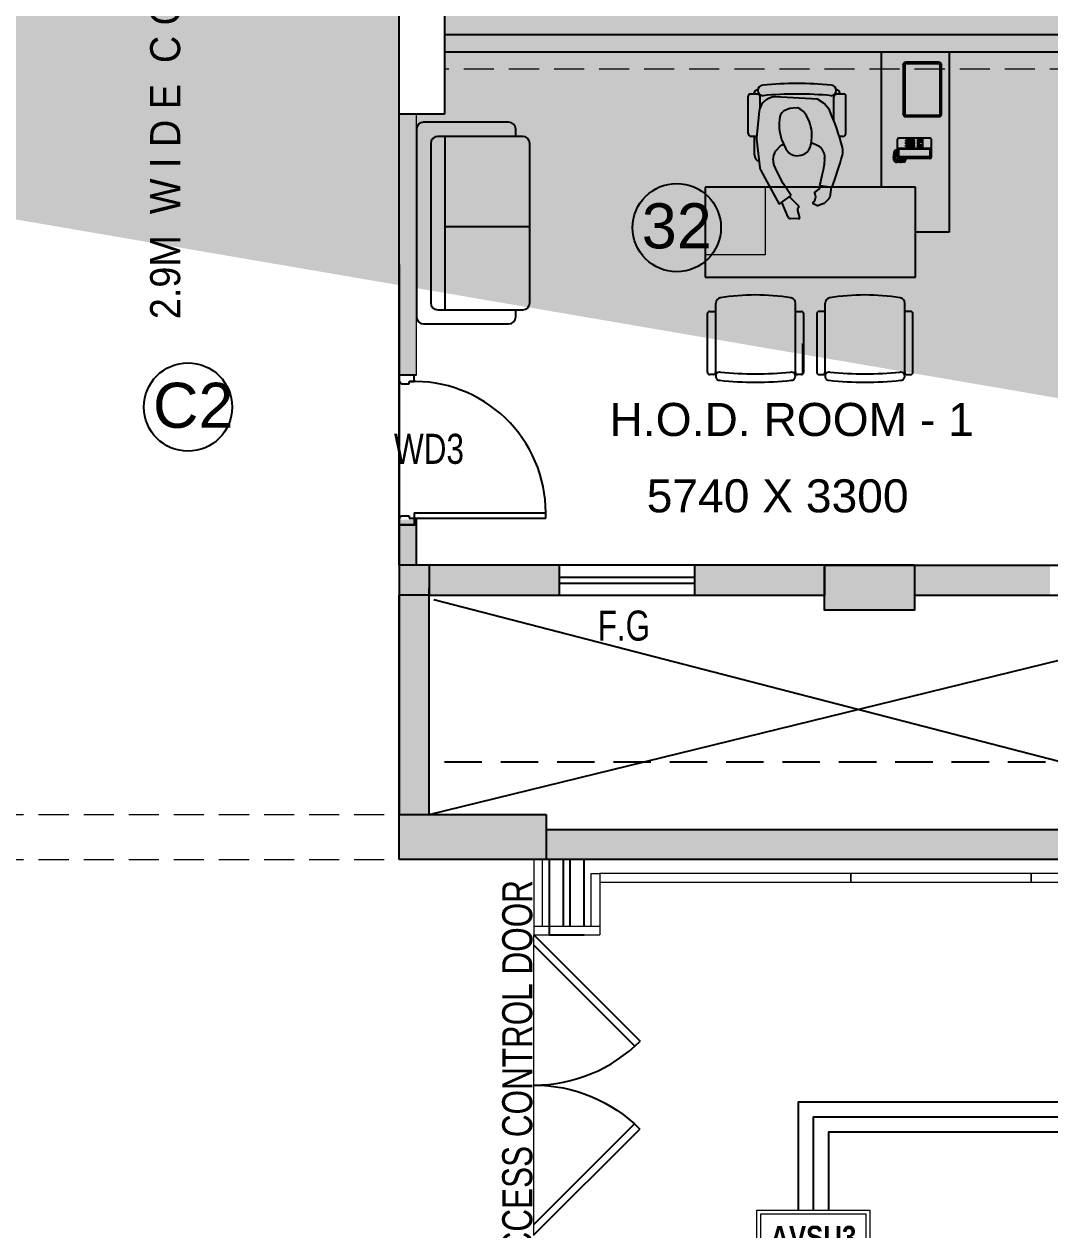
# Model space of a CAD drawing. Header units: metres. Extents: x 11749222 to 11901021, y -3863762 to -3708780.
# Drawn here: x 11796296 to 11803123, y -3823946 to -3815922 of the extents above; entities that cross this region are included whole.
import ezdxf
from ezdxf.enums import TextEntityAlignment as Align

# ---------------------------------------------------------------- set-up
doc = ezdxf.new("R2010")
doc.units = ezdxf.units.M
doc.header["$MEASUREMENT"] = 0
doc.linetypes.add('DASHED', pattern=[0.75, 0.5, -0.25])
doc.linetypes.add('HIDDEN', pattern=[0.375, 0.25, -0.125])
doc.layers.get('0').update_dxf_attribs({"color": 251, "linetype": 'CONTINUOUS'})
for name, color, linetype, lineweight in [('0.0', 251, 'CONTINUOUS', 0), ('MEDI AIR-4', 6, 'CONTINUOUS', 25), ('MEDI O2', 3, 'CONTINUOUS', 25), ('MEDI VAC', 1, 'CONTINUOUS', 25), ('WALL PANEL', 7, 'CONTINUOUS', 15)]:
    doc.layers.add(name, color=color, linetype=linetype, lineweight=lineweight)
for name, color, linetype in [('BEAM', 251, 'CONTINUOUS'), ('HATCH', 251, 'CONTINUOUS'), ('HS', 251, 'CONTINUOUS'), ('MEDI AAP', 206, 'CONTINUOUS'), ('MEDI VB', 156, 'CONTINUOUS')]:
    doc.layers.add(name, color=color, linetype=linetype)
doc.styles.add('ARIAL', font='arial.ttf', dxfattribs={"width": 0.75})
doc.styles.get("Standard").update_dxf_attribs({"font": 'arial.ttf'})
doc.styles.add('STYLE1', font='ARIALNB.TTF')

# ---------------------------------------------------------------- blocks, each defined once
blk = doc.blocks.new('A$C256F265E')
at = {"layer": 'MEDI AAP', "color": 165, "lineweight": 15, "ltscale": 0.8, "true_color": 0x5e67af, "elevation": 381.1}
blk.add_lwpolyline([(0, 0), (750, 0), (750, 308.6), (0, 308.6), (0, 0)], dxfattribs=at)
blk.add_lwpolyline([(728.7, 287.3), (21.3, 287.3), (21.3, 21.3), (728.7, 21.3)], close=True, dxfattribs=at)
at = {"layer": 'MEDI VB', "color": 5, "lineweight": 15, "ltscale": 0.8, "elevation": 381.1}
for points in [[(750, 308.6), (0, 308.6), (0, 665.8), (750, 665.8)], [(725.3, 333.3), (24.7, 333.3), (24.7, 641.1), (725.3, 641.1)]]:
    blk.add_lwpolyline(points, close=True, dxfattribs=at)
at = {"layer": 'MEDI AAP', "color": 165, "lineweight": 15, "true_color": 0x5e67af, "style": 'STYLE1'}
blk.add_text('AAP3', height=168.51, rotation=0, dxfattribs=at).set_placement((375, 154.3, 381.1), align=Align.MIDDLE_CENTER)
at = {"layer": 'MEDI VB', "color": 5, "lineweight": 15, "ltscale": 0.8, "style": 'STYLE1'}
blk.add_text('AVSU3', height=150, rotation=0, dxfattribs=at).set_placement((375, 487.2, 381.1), align=Align.MIDDLE_CENTER)
blk = doc.blocks.new('*U169')
at = {"layer": 'HATCH', "color": 251, "ltscale": 500}
blk.add_lwpolyline([(11801623.1, -3819521.8), (11802223.1, -3819521.8), (11802223.1, -3819821.8), (11801623.1, -3819821.8)], close=True, dxfattribs=at)

msp = doc.modelspace()

# ---------------------------------------------------------------- hatches: boundary and pattern name
at = {"ltscale": 500}
for points in [[(11804823.1, -3815991.8), (11801423.1, -3815991.8), (11801423.1, -3816106.8), (11804823.1, -3816106.8)], [(11798993.1, -3819721.8), (11798793.1, -3819721.8), (11798793.1, -3821181.8), (11798993.1, -3821181.8)], [(11799771.3, -3821281.8), (11804823.1, -3821281.8), (11804823.1, -3821481.8), (11799771.3, -3821481.8)]]:
    msp.add_hatch(color=256, dxfattribs=at).paths.add_polyline_path(points)
at = {"layer": 'HATCH', "ltscale": 500}
h = msp.add_hatch(color=251, dxfattribs=at)
h.dxf.hatch_style = 1
h.paths.add_polyline_path([(11782733.1, -3820581.8), (11783033.1, -3820581.8), (11783033.1, -3821481.8), (11782733.1, -3821481.8)])
h.paths.add_polyline_path([(11826143.1, -3824446.8), (11827043.1, -3824446.8), (11827043.1, -3824746.8), (11826143.1, -3824746.8)])
h.paths.add_polyline_path([(11800558.1, -3830511.8), (11800858.1, -3830511.8), (11800858.1, -3831411.8), (11800558.1, -3831411.8)])
h.paths.add_polyline_path([(11822943.1, -3830511.8), (11823543.1, -3830511.8), (11823543.1, -3830811.8), (11822943.1, -3830811.8)])
h.paths.add_polyline_path([(11779303.1, -3812391.8), (11780053.1, -3812391.8), (11780053.1, -3812691.8), (11779303.1, -3812691.8)])
h.paths.add_polyline_path([(11779303.1, -3815921.8), (11780203.1, -3815921.8), (11780203.1, -3816221.8), (11779303.1, -3816221.8)])
h.paths.add_polyline_path([(11816284.8, -3830411.8), (11817113.1, -3830411.8), (11817113.1, -3830711.8), (11816284.8, -3830711.8)])
h.paths.add_polyline_path([(11792528.1, -3829811.8), (11792828.1, -3829811.8), (11792828.1, -3830711.8), (11792528.1, -3830711.8)])
h.paths.add_polyline_path([(11786358.1, -3829961.8), (11786658.1, -3829961.8), (11786658.1, -3830711.8), (11786358.1, -3830711.8)])
h.paths.add_polyline_path([(11786033.1, -3830736.8), (11786333.1, -3830736.8), (11786333.1, -3831486.8), (11786033.1, -3831486.8)])
h.paths.add_polyline_path([(11779303.1, -3801521.8), (11780053.1, -3801521.8), (11780053.1, -3801821.8), (11779303.1, -3801821.8)])
h.paths.add_polyline_path([(11826143.1, -3801521.8), (11827043.1, -3801521.8), (11827043.1, -3801821.8), (11826143.1, -3801821.8)])
h.paths.add_polyline_path([(11779203.1, -3820581.8), (11779503.1, -3820581.8), (11779503.1, -3821481.8), (11779203.1, -3821481.8)])
h.paths.add_polyline_path([(11786033.1, -3829961.8), (11786333.1, -3829961.8), (11786333.1, -3830711.8), (11786033.1, -3830711.8)])
h.paths.add_polyline_path([(11826043.1, -3787791.8), (11826343.1, -3787791.8), (11826343.1, -3786813.5), (11826043.1, -3786813.5)])
h.paths.add_polyline_path([(11779303.1, -3808791.8), (11780053.1, -3808791.8), (11780053.1, -3809091.8), (11779303.1, -3809091.8)])
h.paths.add_polyline_path([(11807758.1, -3830511.8), (11808058.1, -3830511.8), (11808058.1, -3831411.8), (11807758.1, -3831411.8)])
h.paths.add_polyline_path([(11826143.1, -3781561.8), (11827043.1, -3781561.8), (11827043.1, -3781861.8), (11826143.1, -3781861.8)])
h.paths.add_polyline_path([(11826143.1, -3797921.8), (11827043.1, -3797921.8), (11827043.1, -3798221.8), (11826143.1, -3798221.8)])
h.paths.add_polyline_path([(11779303.1, -3805191.8), (11780053.1, -3805191.8), (11780053.1, -3805491.8), (11779303.1, -3805491.8)])
h.paths.add_polyline_path([(11811358.1, -3824481.8), (11811658.1, -3824481.8), (11811658.1, -3825381.8), (11811358.1, -3825381.8)])
h.paths.add_polyline_path([(11826143.1, -3805191.8), (11827043.1, -3805191.8), (11827043.1, -3805491.8), (11826143.1, -3805491.8)])
h.paths.add_polyline_path([(11784348.1, -3790791.8), (11784648.1, -3790791.8), (11784648.1, -3791391.8), (11784348.1, -3791391.8)])
h.paths.add_polyline_path([(11779303.1, -3790791.8), (11780203.1, -3790791.8), (11780203.1, -3791091.8), (11779303.1, -3791091.8)])
h.paths.add_polyline_path([(11826143.1, -3790791.8), (11826943.1, -3790791.8), (11826943.1, -3791091.8), (11826143.1, -3791091.8)])
h.paths.add_polyline_path([(11822943.1, -3819521.8), (11823642, -3819521.8), (11823642, -3819821.8), (11822943.1, -3819821.8)])
h.paths.add_polyline_path([(11820113.1, -3830411.8), (11820941.3, -3830411.8), (11820941.3, -3830711.8), (11820113.1, -3830711.8)])
h.paths.add_polyline_path([(11826143.1, -3812391.8), (11827043.1, -3812391.8), (11827043.1, -3812691.8), (11826143.1, -3812691.8)])
h.paths.add_polyline_path([(11784348.1, -3787191.8), (11784648.1, -3787191.8), (11784648.1, -3787791.8), (11784348.1, -3787791.8)])
h.paths.add_polyline_path([(11784673.1, -3787191.8), (11784973.1, -3787191.8), (11784973.1, -3787791.8), (11784673.1, -3787791.8)])
h.paths.add_polyline_path([(11780683.1, -3786891.8), (11780983.1, -3786891.8), (11780983.1, -3787791.8), (11780683.1, -3787791.8)])
h.paths.add_polyline_path([(11826143.1, -3830411.8), (11827043.1, -3830411.8), (11827043.1, -3830711.8), (11826143.1, -3830711.8)])
h.paths.add_polyline_path([(11798793.1, -3779261.8), (11799093.1, -3779261.8), (11799093.1, -3780161.8), (11798793.1, -3780161.8)])
h.paths.add_polyline_path([(11804823.1, -3779261.8), (11805123.1, -3779261.8), (11805123.1, -3780161.8), (11804823.1, -3780161.8)])
h.paths.add_polyline_path([(11782733.1, -3829961.8), (11783033.1, -3829961.8), (11783033.1, -3830711.8), (11782733.1, -3830711.8)])
h.paths.add_polyline_path([(11784673.1, -3790791.8), (11784973.1, -3790791.8), (11784973.1, -3791391.8), (11784673.1, -3791391.8)])
h.paths.add_polyline_path([(11795493.1, -3779261.8), (11795793.1, -3779261.8), (11795793.1, -3780161.8), (11795493.1, -3780161.8)])
h.paths.add_polyline_path([(11780683.1, -3781011.8), (11780983.1, -3781011.8), (11780983.1, -3781761.8), (11780683.1, -3781761.8)])
h.paths.add_polyline_path([(11784348.1, -3794391.8), (11784648.1, -3794391.8), (11784648.1, -3794991.8), (11784348.1, -3794991.8)])
h.paths.add_polyline_path([(11784673.1, -3794991.8), (11784973.1, -3794991.8), (11784973.1, -3794391.8), (11784673.1, -3794391.8)])
h.paths.add_polyline_path([(11782733.1, -3815471.8), (11783033.1, -3815471.8), (11783033.1, -3816221.8), (11782733.1, -3816221.8)])
h.paths.add_polyline_path([(11784348.1, -3781011.8), (11784648.1, -3781011.8), (11784648.1, -3781761.8), (11784348.1, -3781761.8)])
h.paths.add_polyline_path([(11782283.1, -3830736.8), (11783033.1, -3830736.8), (11783033.1, -3831036.8), (11782283.1, -3831036.8)])
h.paths.add_polyline_path([(11811358.1, -3830511.8), (11811658.1, -3830511.8), (11811658.1, -3831411.8), (11811358.1, -3831411.8)])
h.paths.add_polyline_path([(11782733.1, -3824481.8), (11783033.1, -3824481.8), (11783033.1, -3825231.8), (11782733.1, -3825231.8)])
h.paths.add_polyline_path([(11804158.1, -3830511.8), (11804458.1, -3830511.8), (11804458.1, -3831411.8), (11804158.1, -3831411.8)])
h.paths.add_polyline_path([(11826143.1, -3794391.8), (11827043.1, -3794391.8), (11827043.1, -3794691.8), (11826143.1, -3794691.8)])
h.paths.add_polyline_path([(11779303.1, -3797921.8), (11780053.1, -3797921.8), (11780053.1, -3798221.8), (11779303.1, -3798221.8)])
h.paths.add_polyline_path([(11820113.1, -3830736.8), (11820713.1, -3830736.8), (11820713.1, -3831036.8), (11820113.1, -3831036.8)])
h.paths.add_polyline_path([(11779028.1, -3830736.8), (11779778.1, -3830736.8), (11779778.1, -3831036.8), (11779028.1, -3831036.8)])
h.paths.add_polyline_path([(11816513.1, -3830736.8), (11817113.1, -3830736.8), (11817113.1, -3831036.8), (11816513.1, -3831036.8)])
h.paths.add_polyline_path([(11780203.1, -3794391.8), (11779303.1, -3794391.8), (11779303.1, -3794691.8), (11780203.1, -3794691.8)])
h.paths.add_polyline_path([(11792528.1, -3824481.8), (11792828.1, -3824481.8), (11792828.1, -3825381.8), (11792528.1, -3825381.8)])
h.paths.add_polyline_path([(11796958.1, -3830511.8), (11797258.1, -3830511.8), (11797258.1, -3831411.8), (11796958.1, -3831411.8)])
h.paths.add_polyline_path([(11816813.1, -3824481.8), (11817113.1, -3824481.8), (11817113.1, -3825381.8), (11816813.1, -3825381.8)])
h.paths.add_polyline_path([(11826143.1, -3815921.8), (11827043.1, -3815921.8), (11827043.1, -3816221.8), (11826143.1, -3816221.8)])
h.paths.add_polyline_path([(11826143.1, -3821181.8), (11827121.3, -3821181.8), (11827121.3, -3821481.8), (11826143.1, -3821481.8)])
h.paths.add_polyline_path([(11787103.1, -3780861.8), (11787403.1, -3780861.8), (11787403.1, -3781761.8), (11787103.1, -3781761.8)])
edge = h.paths.add_edge_path()
edge.add_line((11807608.1, -3780861.8), (11807608.1, -3781761.8))
edge.add_line((11820113.1, -3821481.8), (11821091.3, -3821481.8))
edge.add_line((11786033.1, -3815471.8), (11786033.1, -3816221.8))
edge.add_line((11807908.1, -3787791.8), (11807908.1, -3786891.8))
edge.add_line((11786333.1, -3825231.8), (11786333.1, -3824481.8))
edge.add_line((11786358.1, -3824481.8), (11786358.1, -3825231.8))
h.paths.add_polyline_path([(11804823.1, -3821181.8), (11805723.1, -3821181.8), (11805723.1, -3821481.8), (11804823.1, -3821481.8)], flags=17)
h.paths.add_polyline_path([(11789463.1, -3820581.8), (11789763.1, -3820581.8), (11789763.1, -3821481.8), (11789463.1, -3821481.8)], flags=17)
h.paths.add_polyline_path([(11786358.1, -3820731.8), (11786658.1, -3820731.8), (11786658.1, -3821481.8), (11786358.1, -3821481.8)], flags=17)
h.paths.add_polyline_path([(11786358.1, -3824481.8), (11786658.1, -3824481.8), (11786658.1, -3825231.8), (11786358.1, -3825231.8)], flags=17)
h.paths.add_polyline_path([(11794814.8, -3821181.8), (11795793.1, -3821181.8), (11795793.1, -3821481.8), (11794814.8, -3821481.8)], flags=17)
h.paths.add_polyline_path([(11796618.9, -3824481.8), (11797597.2, -3824481.8), (11797597.2, -3824781.8), (11796618.9, -3824781.8)], flags=17)
h.paths.add_polyline_path([(11810183.1, -3821181.8), (11811083.1, -3821181.8), (11811083.1, -3821481.8), (11810183.1, -3821481.8)], flags=17)
h.paths.add_polyline_path([(11798793.1, -3821181.8), (11799771.3, -3821181.8), (11799771.3, -3821481.8), (11798793.1, -3821481.8)], flags=17)
h.paths.add_polyline_path([(11816213.1, -3821181.8), (11817113.1, -3821181.8), (11817113.1, -3821481.8), (11816213.1, -3821481.8)], flags=17)
h.paths.add_polyline_path([(11786033.1, -3820731.8), (11786333.1, -3820731.8), (11786333.1, -3821481.8), (11786033.1, -3821481.8)], flags=17)
h.paths.add_polyline_path([(11786033.1, -3824481.8), (11786333.1, -3824481.8), (11786333.1, -3825231.8), (11786033.1, -3825231.8)], flags=17)
h.paths.add_polyline_path([(11810183.1, -3794391.8), (11811083.1, -3794391.8), (11811083.1, -3794691.8), (11810183.1, -3794691.8)], flags=17)
h.paths.add_polyline_path([(11804823.1, -3787191.8), (11805123.1, -3787191.8), (11805123.1, -3787791.8), (11804823.1, -3787791.8)], flags=16)
h.paths.add_polyline_path([(11804823.1, -3801521.8), (11805723.1, -3801521.8), (11805723.1, -3801821.8), (11804823.1, -3801821.8)], flags=17)
h.paths.add_polyline_path([(11801593.1, -3785331.8), (11802193.1, -3785331.8), (11802193.1, -3785631.8), (11801593.1, -3785631.8)], flags=17)
h.paths.add_polyline_path([(11801593.1, -3787491.8), (11802193.1, -3787491.8), (11802193.1, -3787791.8), (11801593.1, -3787791.8)], flags=16)
h.paths.add_polyline_path([(11810183.1, -3815921.8), (11811083.1, -3815921.8), (11811083.1, -3816221.8), (11810183.1, -3816221.8)], flags=17)
h.paths.add_polyline_path([(11786033.1, -3815471.8), (11786333.1, -3815471.8), (11786333.1, -3816221.8), (11786033.1, -3816221.8)], flags=17)
h.paths.add_polyline_path([(11795793.1, -3805491.8), (11794893.1, -3805491.8), (11794893.1, -3805191.8), (11795793.1, -3805191.8)], flags=17)
h.paths.add_polyline_path([(11788863.1, -3812391.8), (11789763.1, -3812391.8), (11789763.1, -3812691.8), (11788863.1, -3812691.8)], flags=17)
h.paths.add_polyline_path([(11795493.1, -3815621.8), (11795793.1, -3815621.8), (11795793.1, -3816521.8), (11795493.1, -3816521.8)], flags=17)
h.paths.add_polyline_path([(11788863.1, -3815921.8), (11789763.1, -3815921.8), (11789763.1, -3816221.8), (11788863.1, -3816221.8)], flags=17)
h.paths.add_polyline_path([(11804823.1, -3812391.8), (11805723.1, -3812391.8), (11805723.1, -3812691.8), (11804823.1, -3812691.8)], flags=17)
h.paths.add_polyline_path([(11786358.1, -3815471.8), (11786658.1, -3815471.8), (11786658.1, -3816221.8), (11786358.1, -3816221.8)], flags=17)
h.paths.add_polyline_path([(11788863.1, -3808791.8), (11789763.1, -3808791.8), (11789763.1, -3809091.8), (11788863.1, -3809091.8)], flags=17)
h.paths.add_polyline_path([(11810183.1, -3797921.8), (11811083.1, -3797921.8), (11811083.1, -3798221.8), (11810183.1, -3798221.8)], flags=17)
h.paths.add_polyline_path([(11810183.1, -3808791.8), (11811083.1, -3808791.8), (11811083.1, -3809091.8), (11810183.1, -3809091.8)], flags=17)
h.paths.add_polyline_path([(11810183.1, -3805191.8), (11811083.1, -3805191.8), (11811083.1, -3805491.8), (11810183.1, -3805491.8)], flags=17)
h.paths.add_polyline_path([(11813683.1, -3819521.8), (11814283.1, -3819521.8), (11814283.1, -3819821.8), (11813683.1, -3819821.8)], flags=17)
h.paths.add_polyline_path([(11820113.1, -3801521.8), (11821013.1, -3801521.8), (11821013.1, -3801821.8), (11820113.1, -3801821.8)], flags=17)
h.paths.add_polyline_path([(11816213.1, -3801521.8), (11817113.1, -3801521.8), (11817113.1, -3801821.8), (11816213.1, -3801821.8)], flags=17)
h.paths.add_polyline_path([(11798793.1, -3808491.8), (11799093.1, -3808491.8), (11799093.1, -3809391.8), (11798793.1, -3809391.8)], flags=17)
h.paths.add_polyline_path([(11804823.1, -3808791.8), (11805723.1, -3808791.8), (11805723.1, -3809091.8), (11804823.1, -3809091.8)], flags=17)
h.paths.add_polyline_path([(11820113.1, -3821181.8), (11821091.3, -3821181.8), (11821091.3, -3821481.8), (11820113.1, -3821481.8)], flags=17)
h.paths.add_polyline_path([(11795493.1, -3808491.8), (11795793.1, -3808491.8), (11795793.1, -3809391.8), (11795493.1, -3809391.8)], flags=17)
h.paths.add_polyline_path([(11816813.1, -3808491.8), (11817113.1, -3808491.8), (11817113.1, -3809391.8), (11816813.1, -3809391.8)], flags=17)
h.paths.add_polyline_path([(11798793.1, -3801521.8), (11799693.1, -3801521.8), (11799693.1, -3801821.8), (11798793.1, -3801821.8)], flags=17)
h.paths.add_polyline_path([(11811910.6, -3787491.8), (11812810.6, -3787491.8), (11812810.6, -3787791.8), (11811910.6, -3787791.8)], flags=17)
h.paths.add_polyline_path([(11816213.1, -3787491.8), (11817113.1, -3787491.8), (11817113.1, -3787791.8), (11816213.1, -3787791.8)], flags=17)
h.paths.add_polyline_path([(11820113.1, -3787491.8), (11821013.1, -3787491.8), (11821013.1, -3787791.8), (11820113.1, -3787791.8)], flags=17)
h.paths.add_polyline_path([(11804823.1, -3805191.8), (11805723.1, -3805191.8), (11805723.1, -3805491.8), (11804823.1, -3805491.8)], flags=17)
h.paths.add_polyline_path([(11798793.1, -3805191.8), (11799693.1, -3805191.8), (11799693.1, -3805491.8), (11798793.1, -3805491.8)], flags=17)
h.paths.add_polyline_path([(11792363.1, -3819521.8), (11792963.1, -3819521.8), (11792963.1, -3819821.8), (11792363.1, -3819821.8)], flags=17)
h.paths.add_polyline_path([(11804823.1, -3794391.8), (11805723.1, -3794391.8), (11805723.1, -3794691.8), (11804823.1, -3794691.8)], flags=17)
h.paths.add_polyline_path([(11788863.1, -3805191.8), (11789763.1, -3805191.8), (11789763.1, -3805491.8), (11788863.1, -3805491.8)], flags=17)
h.paths.add_polyline_path([(11820113.1, -3805191.8), (11821013.1, -3805191.8), (11821013.1, -3805491.8), (11820113.1, -3805491.8)], flags=17)
h.paths.add_polyline_path([(11816213.1, -3805191.8), (11817113.1, -3805191.8), (11817113.1, -3805491.8), (11816213.1, -3805491.8)], flags=17)
h.paths.add_polyline_path([(11820113.1, -3808491.8), (11820413.1, -3808491.8), (11820413.1, -3809391.8), (11820113.1, -3809391.8)], flags=17)
h.paths.add_polyline_path([(11798793.1, -3812091.8), (11799093.1, -3812091.8), (11799093.1, -3812991.8), (11798793.1, -3812991.8)], flags=17)
h.paths.add_polyline_path([(11820113.1, -3815621.8), (11820413.1, -3815621.8), (11820413.1, -3816521.8), (11820113.1, -3816521.8)], flags=17)
h.paths.add_polyline_path([(11804823.1, -3797921.8), (11805723.1, -3797921.8), (11805723.1, -3798221.8), (11804823.1, -3798221.8)], flags=17)
h.paths.add_polyline_path([(11816813.1, -3797621.8), (11817113.1, -3797621.8), (11817113.1, -3798521.8), (11816813.1, -3798521.8)], flags=17)
h.paths.add_polyline_path([(11820113.1, -3797621.8), (11820413.1, -3797621.8), (11820413.1, -3798521.8), (11820113.1, -3798521.8)], flags=17)
h.paths.add_polyline_path([(11794893.1, -3801521.8), (11795793.1, -3801521.8), (11795793.1, -3801821.8), (11794893.1, -3801821.8)], flags=17)
h.paths.add_polyline_path([(11809987.8, -3801521.6), (11811083.1, -3801521.8), (11811083.1, -3801821.8), (11809987.8, -3801821.6)], flags=17)
h.paths.add_polyline_path([(11788863.1, -3801521.8), (11789763.1, -3801521.8), (11789763.1, -3801821.8), (11788863.1, -3801821.8)], flags=17)
h.paths.add_polyline_path([(11803818.9, -3824481.8), (11804797.2, -3824481.8), (11804797.2, -3824781.8), (11803818.9, -3824781.8)], flags=17)
h.paths.add_polyline_path([(11795493.1, -3812091.8), (11795793.1, -3812091.8), (11795793.1, -3812991.8), (11795493.1, -3812991.8)], flags=17)
h.paths.add_polyline_path([(11791348.1, -3781761.8), (11791648.1, -3781761.8), (11791648.1, -3780961.8), (11791348.1, -3780961.8)], flags=17)
h.paths.add_polyline_path([(11820113.1, -3794091.8), (11820413.1, -3794091.8), (11820413.1, -3794991.8), (11820113.1, -3794991.8)], flags=17)
h.paths.add_polyline_path([(11795493.1, -3784731.8), (11795793.1, -3784731.8), (11795793.1, -3785631.8), (11795493.1, -3785631.8)], flags=17)
h.paths.add_polyline_path([(11810183.1, -3790791.8), (11811083.1, -3790791.8), (11811083.1, -3791091.8), (11810183.1, -3791091.8)], flags=17)
h.paths.add_polyline_path([(11804823.1, -3784731.8), (11805123.1, -3784731.8), (11805123.1, -3785631.8), (11804823.1, -3785631.8)], flags=17)
h.paths.add_polyline_path([(11791348.1, -3786891.8), (11791648.1, -3786891.8), (11791648.1, -3787791.8), (11791348.1, -3787791.8)], flags=17)
h.paths.add_polyline_path([(11807608.1, -3786891.8), (11807908.1, -3786891.8), (11807908.1, -3787791.8), (11807608.1, -3787791.8)], flags=16)
h.paths.add_polyline_path([(11788863.1, -3790791.8), (11789763.1, -3790791.8), (11789763.1, -3791091.8), (11788863.1, -3791091.8)], flags=17)
h.paths.add_polyline_path([(11798793.1, -3790791.8), (11799438.1, -3790791.8), (11799438.1, -3791091.8), (11798793.1, -3791091.8)], flags=17)
h.paths.add_polyline_path([(11787103.1, -3786891.8), (11787403.1, -3786891.8), (11787403.1, -3787791.8), (11787103.1, -3787791.8)], flags=17)
h.paths.add_polyline_path([(11816813.1, -3780861.8), (11817113.1, -3780861.8), (11817113.1, -3781761.8), (11816813.1, -3781761.8)], flags=17)
h.paths.add_polyline_path([(11795493.1, -3786891.8), (11795793.1, -3786891.8), (11795793.1, -3787791.8), (11795493.1, -3787791.8)], flags=17)
h.paths.add_polyline_path([(11812210.6, -3780861.8), (11812510.6, -3780861.8), (11812510.6, -3781761.8), (11812210.6, -3781761.8)], flags=17)
h.paths.add_polyline_path([(11820113.1, -3790791.8), (11821013.1, -3790791.8), (11821013.1, -3791091.8), (11820113.1, -3791091.8)], flags=17)
h.paths.add_polyline_path([(11795493.1, -3797621.8), (11795793.1, -3797621.8), (11795793.1, -3798521.8), (11795493.1, -3798521.8)], flags=17)
h.paths.add_polyline_path([(11788863.1, -3794391.8), (11789763.1, -3794391.8), (11789763.1, -3794691.8), (11788863.1, -3794691.8)], flags=17)
h.paths.add_polyline_path([(11807608.1, -3780861.8), (11807908.1, -3780861.8), (11807908.1, -3781761.8), (11807608.1, -3781761.8)], flags=17)
h.paths.add_polyline_path([(11816213.1, -3790791.8), (11817113.1, -3790791.8), (11817113.1, -3791091.8), (11816213.1, -3791091.8)], flags=17)
h.paths.add_polyline_path([(11820113.1, -3780861.8), (11820413.1, -3780861.8), (11820413.1, -3781761.8), (11820113.1, -3781761.8)], flags=17)
h.paths.add_polyline_path([(11807418.9, -3824481.8), (11808397.2, -3824481.8), (11808397.2, -3824781.8), (11807418.9, -3824781.8)], flags=17)
h.paths.add_polyline_path([(11804823.1, -3790791.8), (11805723.1, -3790791.8), (11805723.1, -3791091.8), (11804823.1, -3791091.8)], flags=17)
h.paths.add_polyline_path([(11804823.1, -3815921.8), (11805723.1, -3815921.8), (11805723.1, -3816221.8), (11804823.1, -3816221.8)], flags=17)
h.paths.add_polyline_path([(11798793.1, -3794091.8), (11799093.1, -3794091.8), (11799093.1, -3794991.8), (11798793.1, -3794991.8)], flags=17)
h.paths.add_polyline_path([(11810183.1, -3812391.8), (11811083.1, -3812391.8), (11811083.1, -3812691.8), (11810183.1, -3812691.8)], flags=17)
h.paths.add_polyline_path([(11795493.1, -3794991.8), (11795793.1, -3794991.8), (11795793.1, -3794094.2), (11795493.1, -3794094.2)], flags=17)
h.paths.add_polyline_path([(11816813.1, -3812091.8), (11817113.1, -3812091.8), (11817113.1, -3812991.8), (11816813.1, -3812991.8)], flags=17)
h.paths.add_polyline_path([(11798793.1, -3815621.8), (11799093.1, -3815621.8), (11799093.1, -3816521.8), (11798793.1, -3816521.8)], flags=17)
h.paths.add_polyline_path([(11820113.1, -3812091.8), (11820413.1, -3812091.8), (11820413.1, -3812991.8), (11820113.1, -3812991.8)], flags=17)
h.paths.add_polyline_path([(11794814.8, -3790791.8), (11795793.1, -3790791.8), (11795793.1, -3791091.8), (11794814.8, -3791091.8)], flags=17)
h.paths.add_polyline_path([(11816813.1, -3815621.8), (11817113.1, -3815621.8), (11817113.1, -3816521.8), (11816813.1, -3816521.8)], flags=17)
h.paths.add_polyline_path([(11798793.1, -3797621.8), (11799093.1, -3797621.8), (11799093.1, -3798521.8), (11798793.1, -3798521.8)], flags=17)
h.paths.add_polyline_path([(11788863.1, -3797921.8), (11789763.1, -3797921.8), (11789763.1, -3798221.8), (11788863.1, -3798221.8)], flags=17)
h.paths.add_polyline_path([(11816813.1, -3794091.8), (11817113.1, -3794091.8), (11817113.1, -3794991.8), (11816813.1, -3794991.8)], flags=17)
h.paths.add_polyline_path([(11820413.1, -3824539), (11820113.1, -3824539), (11820113.1, -3825460.1), (11820413.1, -3825460.1)])
h = msp.add_hatch(color=251, dxfattribs=at)
h.dxf.hatch_style = 1
h.paths.add_polyline_path([(11801623.1, -3819521.8), (11802223.1, -3819521.8), (11802223.1, -3819821.8), (11801623.1, -3819821.8)])
at = {"layer": 'HS', "lineweight": -3, "ltscale": 500}
h = msp.add_hatch(color=256, dxfattribs=at)
h.dxf.hatch_style = 1
h.paths.add_polyline_path([(11804823.1, -3816106.8), (11804823.1, -3815991.8), (11801423.1, -3815991.8), (11799093.1, -3815991.8), (11799093.1, -3816106.8)])
h = msp.add_hatch(color=256, dxfattribs=at)
h.dxf.hatch_style = 1
h.paths.add_polyline_path([(11798793.1, -3816255), (11798793.1, -3817952.9), (11798908.1, -3817962.7), (11798793.1, -3817952.9)])
h.paths.add_polyline_path([(11798793.1, -3818255), (11798793.1, -3816521.8), (11798908.1, -3816521.8), (11798908.1, -3818255)])
h = msp.add_hatch(color=256, dxfattribs=at)
h.dxf.hatch_style = 1
h.paths.add_polyline_path([(11798793.1, -3817521.8), (11798793.1, -3819219.8), (11798908.1, -3819229.6), (11798793.1, -3819219.8)])
h.paths.add_polyline_path([(11798793.1, -3819521.8), (11798793.1, -3819219.8), (11798908.1, -3819219.8), (11798908.1, -3819521.8)])
h = msp.add_hatch(color=256, dxfattribs=at)
h.dxf.hatch_style = 1
h.paths.add_polyline_path([(11798793.1, -3819721.8), (11798993.1, -3819721.8), (11798993.1, -3819521.8), (11798793.1, -3819521.8)])
h = msp.add_hatch(color=256, dxfattribs=at)
h.dxf.hatch_style = 1
h.paths.add_polyline_path([(11800758.1, -3819721.8), (11801623.1, -3819721.8), (11801623.1, -3819521.8), (11800758.1, -3819521.8)])
h.paths.add_polyline_path([(11799858.1, -3819521.8), (11798993.1, -3819521.8), (11798993.1, -3819721.8), (11799858.1, -3819721.8)])
h = msp.add_hatch(color=256, dxfattribs=at)
h.dxf.hatch_style = 1
h.paths.add_polyline_path([(11803123.1, -3819721.9), (11803123.1, -3819521.9), (11802223.1, -3819521.9), (11802223.1, -3819721.9)])

# ---------------------------------------------------------------- linework, layer by layer
at = {"lineweight": 25, "ltscale": 500}
for p, q in [((11798793.1, -3819521.8), (11798793.1, -3815621.8)), ((11799093.1, -3815621.8), (11799093.1, -3816521.8)), ((11799093.1, -3816521.8), (11798793.1, -3816521.8)), ((11799858.1, -3819521.8), (11799858.1, -3819721.8)), ((11802223.1, -3819521.8), (11800308.1, -3819521.8)), ((11800758.1, -3819521.8), (11800758.1, -3819721.8)), ((11801623.1, -3819821.8), (11801623.1, -3819521.8)), ((11802223.1, -3819521.8), (11802223.1, -3819821.8)), ((11798993.1, -3819721.8), (11798793.1, -3819721.8)), ((11798793.1, -3821481.8), (11798793.1, -3819721.8)), ((11798993.1, -3821181.8), (11798993.1, -3819673.5)), ((11799558.1, -3819890.2), (11799558.1, -3819890.9)), ((11802223.1, -3819821.8), (11801623.1, -3819821.8)), ((11798793.1, -3821181.8), (11799771.3, -3821181.8)), ((11799771.3, -3821181.8), (11799771.3, -3821481.8)), ((11799771.3, -3821281.8), (11804823.1, -3821281.8)), ((11804823.1, -3821481.8), (11798793.1, -3821481.8))]:
    msp.add_line(p, q, dxfattribs=at)
at = {"lineweight": 25}
for p, q in [((11799093.1, -3815991.8), (11804823.1, -3815991.8)), ((11799093.1, -3816106.8), (11804823.1, -3816106.8)), ((11802002.9, -3817006.8), (11802002.9, -3816106.8)), ((11802002.9, -3816106.8), (11802452.9, -3816106.8)), ((11802452.9, -3816106.8), (11802452.9, -3817306.8)), ((11802147.1, -3816193.7), (11802147.1, -3816519.7)), ((11802157.1, -3816193.7), (11802157.1, -3816519.7)), ((11802167.1, -3816173.7), (11802380.1, -3816173.7)), ((11802167.1, -3816183.7), (11802380.1, -3816183.7)), ((11802390.1, -3816193.7), (11802390.1, -3816519.7)), ((11802400.1, -3816193.7), (11802400.1, -3816519.7)), ((11801179.2, -3816359.3), (11801175.8, -3816359.3)), ((11801704.8, -3816359.3), (11801701.4, -3816359.3)), ((11801115.3, -3816649.4), (11801115.3, -3816400.8)), ((11801175.4, -3816387.2), (11801129, -3816387.2)), ((11801155.3, -3816387.2), (11801155.3, -3816379.9)), ((11801195.3, -3816474.5), (11801195.3, -3816407.1)), ((11801576.5, -3816421.9), (11801292.3, -3816406.4)), ((11801621.3, -3816450), (11801576.5, -3816421.9)), ((11801685.3, -3816564.8), (11801685.3, -3816407.1)), ((11801751.7, -3816387.2), (11801705.2, -3816387.2)), ((11801725.3, -3816387.2), (11801725.3, -3816379.9)), ((11801765.3, -3816649.4), (11801765.3, -3816400.8)), ((11801189, -3816500.1), (11801171, -3816675.9)), ((11801190.5, -3816488.8), (11801189, -3816500.1)), ((11801392.2, -3816484.1), (11801362.6, -3816493.5)), ((11801413.9, -3816480.5), (11801392.2, -3816484.1)), ((11801444.9, -3816479.8), (11801413.9, -3816480.5)), ((11801655.3, -3816493.3), (11801621.3, -3816450)), ((11802380.1, -3816529.7), (11802167.1, -3816529.7)), ((11802380.1, -3816539.7), (11802167.1, -3816539.7)), ((11801171.6, -3816669.4), (11801135.3, -3816669.4)), ((11801157.2, -3816792.1), (11801157.2, -3816669.4)), ((11801533.4, -3816718.6), (11801539.2, -3816673.2)), ((11801745.3, -3816669.4), (11801721.8, -3816669.4)), ((11802326.3, -3816681.2), (11802117.3, -3816681.2)), ((11802244.3, -3816749.2), (11802244.3, -3816681.2)), ((11802276.8, -3816749.2), (11802276.8, -3816681.2)), ((11801171, -3816686.7), (11801193, -3816877.8)), ((11801299.5, -3816765.6), (11801335.4, -3816726.6)), ((11801335.4, -3816726.6), (11801352, -3816721.2)), ((11801337.5, -3816689.1), (11801366.7, -3816751.2)), ((11801518.3, -3816761.2), (11801528.4, -3816741.7)), ((11801528.4, -3816741.7), (11801533.4, -3816718.6)), ((11801534.7, -3816708.8), (11801564.7, -3816722.3)), ((11801564.7, -3816722.3), (11801584.2, -3816732.4)), ((11801584.2, -3816732.4), (11801600.1, -3816747.5)), ((11802109.3, -3816806.9), (11802109.3, -3816688.2)), ((11802334.3, -3816749.2), (11802109.3, -3816749.2)), ((11802112.3, -3816809.2), (11802112.3, -3816749.2)), ((11802116.8, -3816797.2), (11802116.8, -3816761.2)), ((11802122.3, -3816754.4), (11802122.3, -3816749.2)), ((11802319.8, -3816754.2), (11802123.8, -3816754.2)), ((11802165.3, -3816701.2), (11802165.3, -3816693.2)), ((11802165.3, -3816718.2), (11802165.3, -3816710.2)), ((11802165.3, -3816735.2), (11802165.3, -3816727.2)), ((11802167.3, -3816691.2), (11802173.3, -3816691.2)), ((11802173.3, -3816703.2), (11802167.3, -3816703.2)), ((11802167.3, -3816708.2), (11802173.3, -3816708.2)), ((11802173.3, -3816720.2), (11802167.3, -3816720.2)), ((11802167.3, -3816725.2), (11802173.3, -3816725.2)), ((11802173.3, -3816737.2), (11802167.3, -3816737.2)), ((11802175.3, -3816693.2), (11802175.3, -3816701.2)), ((11802175.3, -3816710.2), (11802175.3, -3816718.2)), ((11802175.3, -3816727.2), (11802175.3, -3816735.2)), ((11802180.3, -3816701.2), (11802180.3, -3816693.2)), ((11802180.3, -3816718.2), (11802180.3, -3816710.2)), ((11802180.3, -3816735.2), (11802180.3, -3816727.2)), ((11802182.3, -3816691.2), (11802188.3, -3816691.2)), ((11802188.3, -3816703.2), (11802182.3, -3816703.2)), ((11802182.3, -3816708.2), (11802188.3, -3816708.2)), ((11802188.3, -3816720.2), (11802182.3, -3816720.2)), ((11802182.3, -3816725.2), (11802188.3, -3816725.2)), ((11802188.3, -3816737.2), (11802182.3, -3816737.2)), ((11802190.3, -3816693.2), (11802190.3, -3816701.2)), ((11802190.3, -3816710.2), (11802190.3, -3816718.2)), ((11802190.3, -3816727.2), (11802190.3, -3816735.2)), ((11802195.3, -3816701.2), (11802195.3, -3816693.2)), ((11802195.3, -3816718.2), (11802195.3, -3816710.2)), ((11802195.3, -3816735.2), (11802195.3, -3816727.2)), ((11802197.3, -3816691.2), (11802203.3, -3816691.2)), ((11802203.3, -3816703.2), (11802197.3, -3816703.2)), ((11802197.3, -3816708.2), (11802203.3, -3816708.2)), ((11802203.3, -3816720.2), (11802197.3, -3816720.2)), ((11802197.3, -3816725.2), (11802203.3, -3816725.2)), ((11802203.3, -3816737.2), (11802197.3, -3816737.2)), ((11802205.3, -3816693.2), (11802205.3, -3816701.2)), ((11802205.3, -3816710.2), (11802205.3, -3816718.2)), ((11802205.3, -3816727.2), (11802205.3, -3816735.2)), ((11802210.3, -3816701.2), (11802210.3, -3816693.2)), ((11802210.3, -3816718.2), (11802210.3, -3816710.2)), ((11802210.3, -3816735.2), (11802210.3, -3816727.2)), ((11802212.3, -3816691.2), (11802218.3, -3816691.2)), ((11802218.3, -3816703.2), (11802212.3, -3816703.2)), ((11802212.3, -3816708.2), (11802218.3, -3816708.2)), ((11802218.3, -3816720.2), (11802212.3, -3816720.2)), ((11802212.3, -3816725.2), (11802218.3, -3816725.2)), ((11802218.3, -3816737.2), (11802212.3, -3816737.2)), ((11802220.3, -3816693.2), (11802220.3, -3816701.2)), ((11802220.3, -3816710.2), (11802220.3, -3816718.2)), ((11802220.3, -3816727.2), (11802220.3, -3816735.2)), ((11802251.3, -3816706.2), (11802251.3, -3816690.2)), ((11802251.3, -3816740.2), (11802251.3, -3816724.2)), ((11802253.3, -3816688.2), (11802256.3, -3816688.2)), ((11802256.3, -3816708.2), (11802253.3, -3816708.2)), ((11802253.3, -3816722.2), (11802256.3, -3816722.2)), ((11802256.3, -3816742.2), (11802253.3, -3816742.2)), ((11802258.3, -3816690.2), (11802258.3, -3816706.2)), ((11802258.3, -3816724.2), (11802258.3, -3816740.2)), ((11802262.8, -3816706.2), (11802262.8, -3816690.2)), ((11802262.8, -3816740.2), (11802262.8, -3816724.2)), ((11802264.8, -3816688.2), (11802267.8, -3816688.2)), ((11802267.8, -3816708.2), (11802264.8, -3816708.2)), ((11802264.8, -3816722.2), (11802267.8, -3816722.2)), ((11802267.8, -3816742.2), (11802264.8, -3816742.2)), ((11802269.8, -3816690.2), (11802269.8, -3816706.2)), ((11802269.8, -3816724.2), (11802269.8, -3816740.2)), ((11802321.3, -3816754.4), (11802321.3, -3816749.2)), ((11802326.8, -3816797.2), (11802326.8, -3816761.2)), ((11802331.3, -3816809.2), (11802331.3, -3816749.2)), ((11802334.3, -3816809.2), (11802334.3, -3816688.2)), ((11801282, -3816827.8), (11801286.7, -3816792.7)), ((11801623.5, -3816820.1), (11801619.9, -3816851.9)), ((11801623.9, -3816817.8), (11801623.5, -3816820.1)), ((11802334.3, -3816809.2), (11802109.3, -3816809.2)), ((11802326.3, -3816816.2), (11802117.3, -3816816.2)), ((11802122.3, -3816809.2), (11802122.3, -3816804)), ((11802319.8, -3816804.2), (11802123.8, -3816804.2)), ((11802321.3, -3816809.2), (11802321.3, -3816804)), ((11801198.9, -3816896.2), (11801322.1, -3817119.9)), ((11801308.2, -3816904.1), (11801286, -3816855.2)), ((11801348, -3816982), (11801308.2, -3816904.1)), ((11801613.5, -3816893), (11801606.3, -3816929.9)), ((11801619.9, -3816851.9), (11801613.5, -3816893)), ((11801401.4, -3817062.1), (11801348, -3816982)), ((11801595.5, -3816971.7), (11801589.1, -3816996.5)), ((11801589.1, -3816996.5), (11801673.2, -3817007.7)), ((11801606.3, -3816929.9), (11801595.5, -3816971.7)), ((11802227.9, -3817006.8), (11800827.9, -3817006.8)), ((11800827.9, -3817006.8), (11800827.9, -3817606.8)), ((11801322.1, -3817119.9), (11801401.4, -3817062.1)), ((11801389.9, -3817070.9), (11801451.5, -3817133.6)), ((11801654, -3817082.7), (11801624.1, -3817112.9)), ((11801666.4, -3817006.9), (11801658.3, -3817073.9)), ((11802227.9, -3817606.8), (11802227.9, -3817006.8)), ((11801381.6, -3817205.9), (11801340.1, -3817107)), ((11801443.3, -3817161.8), (11801457.5, -3817211.1)), ((11801450.9, -3817142.1), (11801449.2, -3817143.5)), ((11801572, -3817128.3), (11801547.8, -3817118.3)), ((11801618.2, -3817116.6), (11801582.6, -3817128.7)), ((11801451.8, -3817218.5), (11801396.9, -3817216.5)), ((11802452.9, -3817306.8), (11802227.9, -3817306.8)), ((11798793.1, -3817521.8), (11798793.1, -3821181.8)), ((11800827.9, -3817606.8), (11802227.9, -3817606.8)), ((11800899, -3818239.1), (11800899, -3817778.4)), ((11801429, -3818239.1), (11801429, -3817778.4)), ((11801626.9, -3818239.1), (11801626.9, -3817778.4)), ((11802156.9, -3818239.1), (11802156.9, -3817778.4)), ((11800844, -3818239.1), (11800844, -3817848.5)), ((11800859, -3817833.5), (11800899, -3817833.5)), ((11801429, -3817833.5), (11801469, -3817833.5)), ((11801484, -3817848.5), (11801484, -3818239.1)), ((11801571.9, -3817848.5), (11801571.9, -3818239.1)), ((11801626.9, -3817833.5), (11801586.9, -3817833.5)), ((11802196.9, -3817833.5), (11802156.9, -3817833.5)), ((11802211.9, -3818239.1), (11802211.9, -3817848.5)), ((11801477.7, -3818046.7), (11801477.7, -3818246.7)), ((11798793.1, -3818255), (11798908.1, -3818255)), ((11798893.1, -3818300), (11798893.1, -3818255)), ((11800884, -3818254.1), (11800859, -3818254.1)), ((11801469, -3818254.1), (11801444, -3818254.1)), ((11801586.9, -3818254.1), (11801611.9, -3818254.1)), ((11802171.9, -3818254.1), (11802196.9, -3818254.1)), ((11798793.1, -3818300), (11798795.6, -3818300)), ((11798808.1, -3818315), (11798808.1, -3818312.5)), ((11798808.1, -3818315), (11798858.1, -3818315)), ((11798858.1, -3818315), (11798858.1, -3818300)), ((11798858.1, -3818300), (11798893.1, -3818300)), ((11798793.1, -3819210), (11798795.6, -3819210)), ((11798808.1, -3819195), (11798808.1, -3819197.5)), ((11798808.1, -3819195), (11798858.1, -3819195)), ((11798858.1, -3819195), (11798858.1, -3819210)), ((11798858.1, -3819210), (11799768.1, -3819210)), ((11798893.1, -3819175), (11799768.1, -3819175)), ((11798893.1, -3819175), (11798893.1, -3819255)), ((11798908.1, -3819521.8), (11798908.1, -3819210)), ((11799768.1, -3819210), (11799768.1, -3819175)), ((11798793.1, -3819255), (11798908.1, -3819255)), ((11798893.1, -3819255), (11798793.1, -3819255)), ((11801623.1, -3819521.8), (11798793.1, -3819521.8)), ((11798993.1, -3819521.8), (11798993.1, -3819721.8)), ((11801623.1, -3819521.8), (11801623.1, -3819721.8)), ((11802223.1, -3819521.8), (11804823.1, -3819521.8)), ((11798993.1, -3819721.8), (11801623.1, -3819721.8)), ((11802223.1, -3819721.8), (11804823.1, -3819721.8)), ((11798993.1, -3821181.8), (11804823.1, -3819751.8)), ((11799023.1, -3819751.8), (11804823.1, -3821251.8)), ((11799793.1, -3821981.8), (11799793.1, -3821481.8)), ((11799885.1, -3821924.7), (11799885.1, -3821481.8)), ((11799931.1, -3821924.7), (11799931.1, -3821481.8)), ((11800023.1, -3821924.7), (11800023.1, -3821481.8)), ((11799688.1, -3822052.5), (11800359.9, -3822724.3)), ((11799689, -3821982.7), (11800396.1, -3822689.8)), ((11799793.1, -3821981.8), (11800023.1, -3821981.8)), ((11799688.1, -3823911.1), (11800358.1, -3823241.1)), ((11799687.3, -3823982.7), (11800394.4, -3823275.6))]:
    msp.add_line(p, q, dxfattribs=at)
for p, q in [((11799520.9, -3816574.7), (11798955.2, -3816574.7)), ((11798908.1, -3816621.8), (11798908.1, -3817870.1)), ((11799615.1, -3816668.9), (11799049.5, -3816668.9)), ((11799096.6, -3816668.9), (11799096.6, -3817823)), ((11799568, -3816668.9), (11799568, -3816621.8)), ((11799002.3, -3816716.1), (11799002.3, -3817775.8)), ((11799662.3, -3817775.8), (11799662.3, -3816716.1)), ((11799096.6, -3817267.9), (11799662.3, -3817267.9)), ((11799049.5, -3817823), (11799615.1, -3817823)), ((11799568, -3817870.1), (11799568, -3817823)), ((11798955.2, -3817917.3), (11799520.9, -3817917.3))]:
    msp.add_line(p, q)
at = {"lineweight": 25, "ltscale": 2}
for p, q in [((11799858.1, -3819601.8), (11800758.1, -3819601.8)), ((11799858.1, -3819641.8), (11800758.1, -3819641.8))]:
    msp.add_line(p, q, dxfattribs=at)
at = {"linetype": 'DASHED', "lineweight": 25, "ltscale": 500}
msp.add_line((11799093.1, -3820831.8), (11804373.1, -3820831.8), dxfattribs=at)
at = {"lineweight": -3, "ltscale": 500}
for centre in [(11800640, -3817276.1), (11797387.3, -3818470.3)]:
    msp.add_circle(centre, 293.8, dxfattribs=at)
for centre, radius, start, end in [((11801175.8, -3816379.9), 20.5, 90, 180), ((11801214.2, -3816363.3), 35.2, 90, 270), ((11801440.3, -3818654.4), 2337.2, 84.44787, 95.55213), ((11801666.4, -3816363.3), 35.2, 270, 90), ((11801704.8, -3816379.9), 20.5, 0, 90), ((11801129, -3816400.8), 13.7, 90, 180), ((11801175.4, -3816407.1), 19.9, 0, 90), ((11801297.5, -3816516.9), 110.6, 92.67494, 165.29345), ((11801440.3, -3818654.6), 2267.5, 84.2765, 95.7235), ((11801705.2, -3816407.1), 19.9, 90, 180), ((11801751.7, -3816400.8), 13.7, 0, 90), ((11801389.1, -3816552.3), 64.5, 114.23861, 168.74838), ((11801409.7, -3816580.3), 106.5, 22.02995, 70.72241), ((11800263, -3817120), 1526.8, 14.29232, 24.23439), ((11798955.2, -3816621.8), 47.1, 90, 180), ((11799520.9, -3816621.8), 47.1, 0, 90), ((11801600.2, -3816593.5), 279.5, 168.91665, 200.01102), ((11801269.1, -3816666.5), 270.6, 358.60225, 27.79309), ((11799049.5, -3816716.1), 47.1, 90, 180), ((11799615.1, -3816716.1), 47.1, 0, 90), ((11801135.3, -3816649.4), 20, 180, 270), ((11801220.7, -3816681), 50, 174.13003, 186.56656), ((11801745.3, -3816649.4), 20, 270, 0), ((11802117.4, -3816689.3), 8.13, 90.33512, 172.03673), ((11802326.3, -3816689.3), 8.13, 7.96327, 89.66488), ((11801437.7, -3816720), 77.6, 203.74538, 269.93822), ((11801455.5, -3816714.9), 78.1, 299.59005, 323.6043), ((11801544.9, -3816805.4), 80, 351.07134, 46.37618), ((11801645.7, -3816767.7), 100, 345.057, 14.29232), ((11802097.4, -3816768.9), 8.58, 53.75993, 150.02927), ((11802123.8, -3816761.2), 7, 90, 180), ((11802167.3, -3816693.2), 2, 90, 180), ((11802167.3, -3816701.2), 2, 180, 270), ((11802167.3, -3816710.2), 2, 90, 180), ((11802167.3, -3816718.2), 2, 180, 270), ((11802167.3, -3816727.2), 2, 90, 180), ((11802167.3, -3816735.2), 2, 180, 270), ((11802173.3, -3816693.2), 2, 0, 90), ((11802173.3, -3816701.2), 2, 270, 0), ((11802173.3, -3816710.2), 2, 0, 90), ((11802173.3, -3816718.2), 2, 270, 0), ((11802173.3, -3816727.2), 2, 0, 90), ((11802173.3, -3816735.2), 2, 270, 0), ((11802182.3, -3816693.2), 2, 90, 180), ((11802182.3, -3816701.2), 2, 180, 270), ((11802182.3, -3816710.2), 2, 90, 180), ((11802182.3, -3816718.2), 2, 180, 270), ((11802182.3, -3816727.2), 2, 90, 180), ((11802182.3, -3816735.2), 2, 180, 270), ((11802188.3, -3816693.2), 2, 0, 90), ((11802188.3, -3816701.2), 2, 270, 0), ((11802188.3, -3816710.2), 2, 0, 90), ((11802188.3, -3816718.2), 2, 270, 0), ((11802188.3, -3816727.2), 2, 0, 90), ((11802188.3, -3816735.2), 2, 270, 0), ((11802197.3, -3816693.2), 2, 90, 180), ((11802197.3, -3816701.2), 2, 180, 270), ((11802197.3, -3816710.2), 2, 90, 180), ((11802197.3, -3816718.2), 2, 180, 270), ((11802197.3, -3816727.2), 2, 90, 180), ((11802197.3, -3816735.2), 2, 180, 270), ((11802203.3, -3816693.2), 2, 0, 90), ((11802203.3, -3816701.2), 2, 270, 0), ((11802203.3, -3816710.2), 2, 0, 90), ((11802203.3, -3816718.2), 2, 270, 0), ((11802203.3, -3816727.2), 2, 0, 90), ((11802203.3, -3816735.2), 2, 270, 0), ((11802212.3, -3816693.2), 2, 90, 180), ((11802212.3, -3816701.2), 2, 180, 270), ((11802212.3, -3816710.2), 2, 90, 180), ((11802212.3, -3816718.2), 2, 180, 270), ((11802212.3, -3816727.2), 2, 90, 180), ((11802212.3, -3816735.2), 2, 180, 270), ((11802218.3, -3816693.2), 2, 0, 90), ((11802218.3, -3816701.2), 2, 270, 0), ((11802218.3, -3816710.2), 2, 0, 90), ((11802218.3, -3816718.2), 2, 270, 0), ((11802218.3, -3816727.2), 2, 0, 90), ((11802218.3, -3816735.2), 2, 270, 0), ((11802253.3, -3816690.2), 2, 90, 180), ((11802253.3, -3816706.2), 2, 180, 270), ((11802253.3, -3816724.2), 2, 90, 180), ((11802253.3, -3816740.2), 2, 180, 270), ((11802256.3, -3816690.2), 2, 0, 90), ((11802256.3, -3816706.2), 2, 270, 0), ((11802256.3, -3816724.2), 2, 0, 90), ((11802256.3, -3816740.2), 2, 270, 0), ((11802264.8, -3816690.2), 2, 90, 180), ((11802264.8, -3816706.2), 2, 180, 270), ((11802264.8, -3816724.2), 2, 90, 180), ((11802264.8, -3816740.2), 2, 180, 270), ((11802267.8, -3816690.2), 2, 0, 90), ((11802267.8, -3816706.2), 2, 270, 0), ((11802267.8, -3816724.2), 2, 0, 90), ((11802267.8, -3816740.2), 2, 270, 0), ((11802319.8, -3816761.2), 7, 0, 90), ((11801206.4, -3816792.1), 49.2, 180, 248.59125), ((11801331.5, -3816834.5), 50, 172.24497, 204.4377), ((11801336.3, -3816799.5), 50, 137.38127, 172.24497), ((11801439.8, -3816690.6), 106.9, 268.80567, 300.45622), ((11799615.6, -3816226), 2201.1, 339.19751, 345.057), ((11802091.3, -3816808.1), 11.2, 61.7114, 215.62207), ((11802091.9, -3816822.9), 10.5, 67.27053, 216.02316), ((11802096.9, -3816804), 18.2, 215.62207, 258.54075), ((11802092.7, -3816791.1), 9.96, 70.76785, 202.1993), ((11802125.3, -3816777.8), 45.2, 202.1993, 218.70612), ((11802096.7, -3816819.4), 16.4, 216.02316, 288.32194), ((11802092.1, -3816776.7), 7.69, 54.11728, 197.58592), ((11802120.7, -3816767.7), 37.8, 197.58592, 215.52067), ((11802098.7, -3816769.6), 10.1, 150.02927, 222.64486), ((11802094.2, -3816786.6), 5.18, 215.52067, 70.76785), ((11802094.1, -3816802.8), 5.24, 218.70612, 61.7114), ((11802094.3, -3816773.7), 3.98, 222.64486, 54.11728), ((11802101, -3816832.8), 8.69, 106.36934, 249.05171), ((11802094.2, -3816817.4), 4.5, 258.54075, 67.27053), ((11802102.3, -3816829.5), 12.3, 249.05171, 11.0376), ((11802100.1, -3816829.8), 5.52, 288.32194, 106.36934), ((11802102.7, -3816773.2), 3.93, 136.77259, 341.27442), ((11802107.1, -3816777.3), 9.9, 11.0216, 136.77259), ((11802096, -3816770.9), 11.1, 341.27442, 53.75993), ((11802109.1, -3816829.3), 5.68, 22.88472, 261.2192), ((11802119.6, -3816817.1), 21.1, 237.41171, 287.87594), ((11802117.4, -3816808.1), 8.13, 172.03673, 269.66488), ((11802123.8, -3816797.2), 7, 180, 270), ((11802128.9, -3816832.8), 9.36, 125.14261, 289.78221), ((11802124.3, -3816831.3), 6.21, 286.97012, 96.83567), ((11802126.1, -3816825), 17.6, 289.78221, 346.60673), ((11802138.2, -3816827.9), 5.22, 346.60673, 217.59512), ((11802150.3, -3816818.6), 20.5, 217.59512, 285.51737), ((11802154.1, -3816829.6), 5.12, 85.35789, 306.51754), ((11802153.9, -3816831.5), 7.05, 285.51737, 85.35789), ((11802139.8, -3816810.3), 29.1, 306.51754, 348.34806), ((11802319.8, -3816797.2), 7, 270, 0), ((11802326.3, -3816808.1), 8.13, 270.33512, 352.03673), ((11801242.7, -3816872.1), 50, 186.56656, 208.84109), ((11801532.5, -3816973.9), 70.6, 292.6763, 340.25197), ((11801515.3, -3817071.8), 49.2, 309.41379, 31.17762), ((11801561.6, -3817043.7), 5, 112.6763, 211.17762), ((11801643.4, -3817072.1), 15, 315.28559, 353.0985), ((11801460, -3817157), 17.3, 128.36148, 196.05528), ((11801447.4, -3817137.6), 5.76, 308.36148, 44.47698), ((11801549.7, -3817113.6), 5, 129.41379, 247.5009), ((11801577.8, -3817114.4), 15, 247.5009, 288.66804), ((11801613.4, -3817102.4), 15, 288.66804, 315.28559), ((11801397.5, -3817199.3), 17.3, 202.75049, 267.97213), ((11801452, -3817212.7), 5.76, 267.97213, 16.05528), ((11801164, -3819176.1), 1451.5, 80.65572, 99.34428), ((11799049.5, -3817775.8), 47.1, 180, 270), ((11799615.1, -3817775.8), 47.1, 270, 0), ((11800934, -3817778.4), 35, 99.34428, 180), ((11801394, -3817778.4), 35, 0, 80.65572), ((11798955.2, -3817870.1), 47.1, 180, 270), ((11799520.9, -3817870.1), 47.1, 270, 0), ((11800859, -3817848.5), 15, 90, 180), ((11801469, -3817848.5), 15, 0, 90), ((11800859, -3818239.1), 15, 180, 270), ((11800884, -3818239.1), 15, 270, 0), ((11800915.6, -3818242.8), 17, 167.50188, 215.19069), ((11800926.2, -3818265), 27.5, 79.1508, 270), ((11801164, -3815901.2), 2348.3, 264.31554, 275.68446), ((11801401.8, -3818265), 27.5, 270, 100.8492), ((11801412.4, -3818242.8), 17, 324.80931, 12.49812), ((11801444, -3818239.1), 15, 180, 270), ((11801469, -3818239.1), 15, 270, 0), ((11798808.1, -3818300), 12.5, 180, 270), ((11798893.1, -3819175), 875, 0, 92.29244), ((11801164, -3815956.2), 2348.3, 264.18868, 275.81132), ((11798808.1, -3819210), 12.5, 90, 180)]:
    msp.add_arc(centre, radius, start, end)
at = {"extrusion": (0, 0, -1)}
for centre, major_axis, start_param, end_param in [((11802167.1, -3816193.7), (-14.1, 14.1), -0.785398, 0.785398), ((11802167.1, -3816193.7), (-7.07, 7.07), -0.785398, 0.785398), ((11802380.1, -3816193.7), (-14.1, -14.1), 2.356194, 3.926991), ((11802380.1, -3816193.7), (-7.07, -7.07), 2.356194, 3.926991), ((11802167.1, -3816519.7), (-14.1, -14.1), 5.497787, 7.068583), ((11802167.1, -3816519.7), (-7.07, -7.07), 5.497787, 7.068583), ((11802380.1, -3816519.7), (-7.07, 7.07), 2.356194, 3.926991), ((11802380.1, -3816519.7), (-14.1, 14.1), 2.356194, 3.926991), ((11799687.3, -3823982.7), (-717.2, 696.9), 0.799747, 1.585143)]:
    msp.add_ellipse(centre, major_axis=major_axis, ratio=1, start_param=start_param, end_param=end_param, dxfattribs=at)
for centre, major_axis, start_param, end_param in [((11801891.9, -3819176.1), (1451.5, 0), 1.407704, 1.733881), ((11801661.9, -3817778.4), (24.7, -24.7), 2.519283, 3.926991), ((11802121.9, -3817778.4), (24.7, -24.7), 0.785398, 2.193106), ((11801586.9, -3817848.5), (10.6, 10.6), 0.785398, 2.356194), ((11802196.9, -3817848.5), (10.6, -10.6), 0.785398, 2.356194), ((11801586.9, -3818239.1), (10.6, -10.6), 3.926991, 5.497787), ((11801611.9, -3818239.1), (10.6, 10.6), 3.926991, 5.497787), ((11801654.1, -3818265), (17.2, -21.5), 2.277273, 5.60822), ((11801643.5, -3818242.8), (12, 12), 2.138061, 2.970388), ((11801891.9, -3815901.2), (2348, -37.7), 4.629216, 4.827641), ((11802129.6, -3818265), (17.2, 21.4), 3.818792, 7.149739), ((11802140.2, -3818242.8), (12, 12), -1.399592, -0.567265), ((11802171.9, -3818239.1), (10.6, -10.6), 3.926991, 5.497787), ((11802196.9, -3818239.1), (10.6, 10.6), 3.926991, 5.497787), ((11801891.9, -3815956.2), (136.9, -2344.3), -0.15974, 0.043114), ((11799689, -3821982.7), (-696.9, 717.2), 2.370538, 3.155939)]:
    msp.add_ellipse(centre, major_axis=major_axis, ratio=1, start_param=start_param, end_param=end_param)
at = {"layer": '0.0', "ltscale": 500}
for p, q in [((11798908.1, -3818255), (11798908.1, -3816521.8)), ((11801227.9, -3817006.8), (11801227.9, -3817456.8)), ((11801227.9, -3817456.8), (11800827.9, -3817456.8)), ((11799688.1, -3823982.7), (11799688.1, -3821982.7))]:
    msp.add_line(p, q, dxfattribs=at)
at = {"layer": 'BEAM', "linetype": 'HIDDEN', "lineweight": 18, "ltscale": 800}
for p, q in [((11804823.1, -3816106.8), (11799093.1, -3816106.8)), ((11804823.1, -3816221.8), (11799093.1, -3816221.8)), ((11795793.1, -3821181.8), (11798793.1, -3821181.8)), ((11795793.1, -3821481.8), (11798793.1, -3821481.8))]:
    msp.add_line(p, q, dxfattribs=at)
at = {"layer": 'MEDI AIR-4'}
msp.add_lwpolyline([(11818518.5, -3817743.3), (11818518.5, -3823196.6), (11801548.7, -3823196.6), (11801548.7, -3823816)], dxfattribs=at)
at = {"layer": 'MEDI O2', "ltscale": 500}
msp.add_lwpolyline([(11818418.5, -3817543.3), (11818418.5, -3823096.6), (11801448.7, -3823096.6), (11801448.7, -3823816)], dxfattribs=at)
at = {"layer": 'MEDI VAC'}
msp.add_lwpolyline([(11818618.5, -3817943.3), (11818618.5, -3823296.6), (11801648.7, -3823296.6), (11801648.7, -3823816)], dxfattribs=at)
at = {"layer": 'WALL PANEL', "color": 150, "lineweight": 15}
for points in [[(11799745.3, -3821924.7), (11799745.3, -3821481.8), (11799688.1, -3821481.8), (11799688.1, -3821981.8)], [(11800070.9, -3821924.7), (11800070.9, -3821574.7), (11800128.1, -3821574.7), (11800128.1, -3821981.8)], [(11800128.1, -3821574.7), (11800128.1, -3821631.8), (11801799, -3821631.8), (11801799, -3821574.6), (11800128.1, -3821574.7)], [(11801799, -3821574.6), (11801799, -3821631.8), (11802999, -3821631.8), (11802999, -3821574.6), (11801799, -3821574.6)], [(11802999, -3821574.6), (11802999, -3821631.8), (11804199.1, -3821631.8), (11804199.1, -3821574.6), (11802999, -3821574.6)], [(11799688.1, -3821924.7), (11800128.1, -3821924.7)], [(11799688.1, -3821981.8), (11800128.1, -3821981.8)]]:
    msp.add_lwpolyline(points, dxfattribs=at)

# ---------------------------------------------------------------- block references
at = {"layer": 'HATCH', "color": 3}
msp.add_blockref('*U169', (0, 0), dxfattribs=at)
at = {"layer": 'MEDI O2', "ltscale": 1000}
msp.add_blockref('A$C256F265E', (11801173.7, -3824481.8, -381.1), dxfattribs=at)

# ---------------------------------------------------------------- texts
at = {"lineweight": 20, "width": 0.9}
msp.add_text('2.9M  W I D E  C O R R I D O R', height=200, rotation=90, dxfattribs=at).set_placement((11797335, -3817885.4))
at = {"lineweight": 20}
for s, height, p in [('32', 300, (11800406.9, -3817414.4)), ('C2', 300, (11797154.1, -3818608.6)), ('H.O.D. ROOM - 1', 220, (11800192.4, -3818663)), ('5740 X 3300', 220, (11800439.8, -3819171.2))]:
    msp.add_text(s, height=height, dxfattribs=at).set_placement(p)
at = {"lineweight": 20, "style": 'ARIAL', "width": 0.75}
for s, p in [('WD3', (11798757.9, -3818848.3)), ('F.G', (11800113.4, -3820024.8))]:
    msp.add_text(s, height=200, dxfattribs=at).set_placement(p)
msp.add_text('ACCESS CONTROL DOOR', height=200, rotation=90, dxfattribs=at).set_placement((11799678.1, -3824249.4))

doc.saveas('drawing.dxf')
